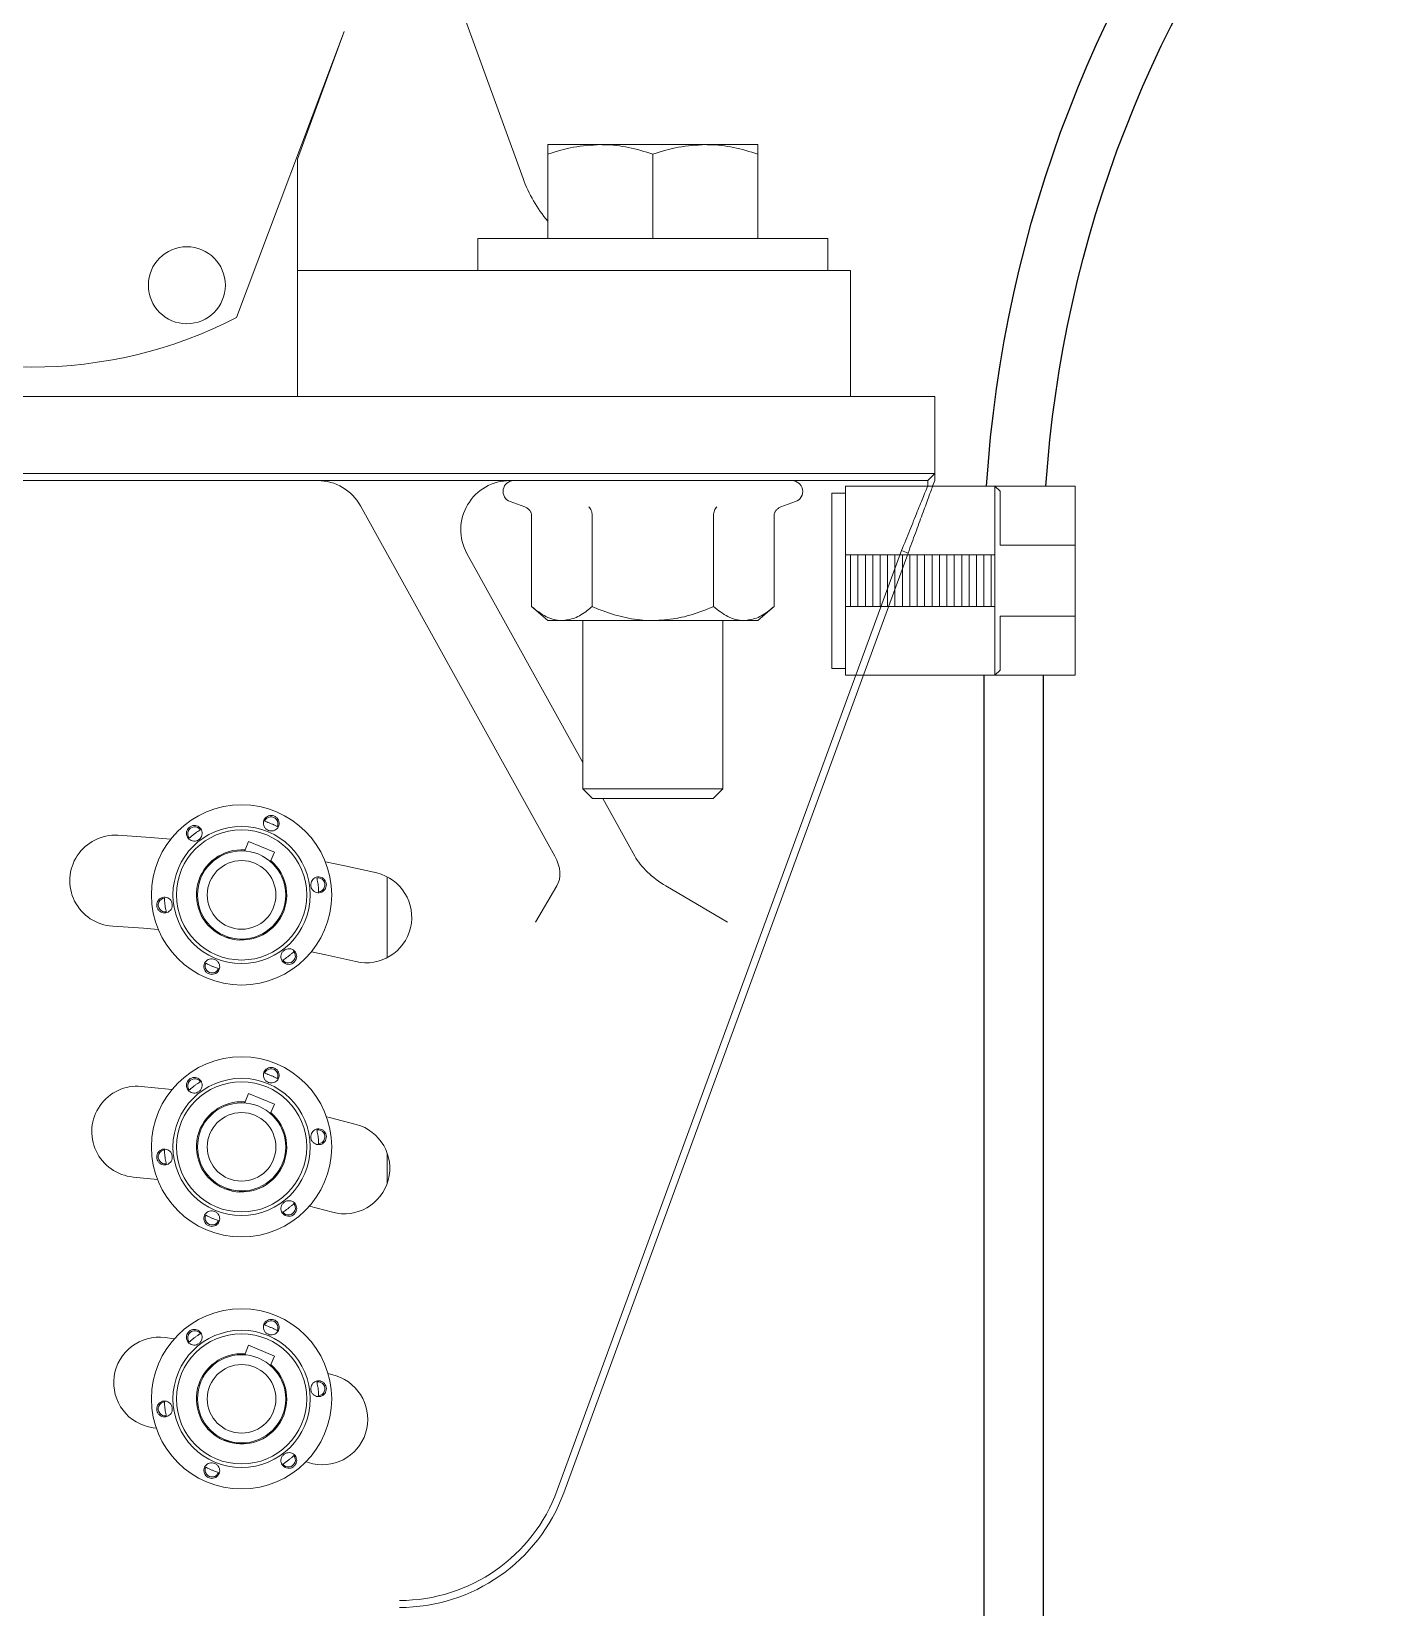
# Model space of a CAD drawing. Header units: feet. Extents: x 0.3 to 98.5, y -18.6 to 31.5.
# Drawn here: x 60.3412 to 60.6737, y -5.7422 to -5.3535 of the extents above; entities that cross this region are included whole.
import ezdxf

# ---------------------------------------------------------------- set-up
doc = ezdxf.new("R2010")
doc.units = ezdxf.units.FT
doc.header["$MEASUREMENT"] = 0
for name, color, linetype in [('E-DETL', 1, 'Continuous'), ('S-TRACKER TABLE', 252, 'Continuous'), ('STRINGS', 30, 'Continuous')]:
    doc.layers.add(name, color=color, linetype=linetype)

msp = doc.modelspace()

# ---------------------------------------------------------------- hatches: boundary and pattern name
at = {"layer": 'E-DETL', "linetype": 'Continuous', "lineweight": 0}
h = msp.add_hatch(dxfattribs=at)
h.set_pattern_fill('ANSI31', color=10, scale=0.01461418092242915, angle=225)
h.set_pattern_definition([(270, (58.39113512330738, -0.666932791662532), (0.001826772615303644, -7.41197689068211e-19), [])])
h.paths.add_polyline_path([(60.54186481328389, -5.482638057782981), (60.54186481328389, -5.495330305895933), (60.57866702431036, -5.495330305895933), (60.57866702431036, -5.482638057782981)])

# ---------------------------------------------------------------- linework, layer by layer
at = {"layer": 'E-DETL', "color": 10, "linetype": 'Continuous', "lineweight": 0}
for points in [[(60.54186481328389, -5.510593931002545), (60.53843084242519, -5.510593931002545), (60.53843084242519, -5.467374432676368), (60.54186481328389, -5.467374432676368)], [(60.57866702431036, -5.465688841398637), (60.57866702431036, -5.512279522280277)], [(60.5799343482518, -5.480237303159107), (60.5799343482518, -5.466919815251916), (60.57866702431036, -5.465688841398637)], [(60.54186481328389, -5.482638057782981), (60.57866702431036, -5.482638057782981)], [(60.5799343482518, -5.480237303159107), (60.5984680023393, -5.480237303159107)], [(60.54186481328389, -5.495330305895933), (60.57866702431036, -5.495330305895933)], [(60.5799343482518, -5.497731060519807), (60.5799343482518, -5.511048548426998), (60.57866702431036, -5.512279522280277)], [(60.5799343482518, -5.497731060519807), (60.5984680023393, -5.497731060519807)]]:
    msp.add_lwpolyline(points, dxfattribs=at)
msp.add_lwpolyline([(60.54186481328389, -5.465688841398637), (60.54186481328389, -5.512279522280277), (60.5984680023393, -5.512279522280277), (60.5984680023393, -5.465688841398637)], close=True, dxfattribs=at)
at = {"layer": 'S-TRACKER TABLE', "linetype": 'Continuous', "lineweight": 15}
for p, q in [((60.46234234691562, -5.389801845457218), (60.44680059497631, -5.347101232944532)), ((60.39172850165968, -5.424105112910802), (60.41819840215058, -5.353546800555372)), ((60.40674526952782, -5.385014023816887), (60.41819840215058, -5.353546800555372)), ((60.46845210300972, -5.381446994166661), (60.52023406117586, -5.381446994166661)), ((60.40674526952782, -5.385014023816887), (60.40674526952782, -5.443585343965746)), ((60.46845210300972, -5.404576268814944), (60.46845210300972, -5.383759483146484)), ((60.49434308209278, -5.404576268814944), (60.49434308209278, -5.383759483146484)), ((60.52023406117586, -5.404576268814944), (60.52023406117586, -5.383759483146484)), ((60.45119145028843, -5.404576268814944), (60.45119145028843, -5.412516169066204)), ((60.53749471389715, -5.404576268814944), (60.45119145028843, -5.404576268814944)), ((60.53749471389715, -5.412516169066204), (60.53749471389715, -5.404576268814944)), ((60.40674526952782, -5.412516169066204), (60.54310442603321, -5.412516169066204)), ((60.54310442603321, -5.412516169066204), (60.54310442603321, -5.443585343965746)), ((60.11849236907148, -5.443585343965746), (60.56381720929957, -5.443585343965746)), ((60.56381720929957, -5.443585343965746), (60.56381720929957, -5.464298127232108)), ((60.11849236907148, -5.462572061960948), (60.56381720929957, -5.462572061960948)), ((60.56209114402601, -5.464298127232108), (60.12021843434299, -5.464298127232108)), ((60.56209114402601, -5.464298127232108), (60.56381720929957, -5.462572061960948)), ((60.56209114402601, -5.465588908763247), (60.56209114402601, -5.464298127232108)), ((60.56381720929957, -5.464298127232108), (60.56330498972962, -5.46569637117553)), ((60.56209113874846, -5.465588914674571), (60.56330498972962, -5.46569637117553)), ((60.42227817032747, -5.47052289279305), (60.4701455833635, -5.556877991832393)), ((60.45916182571352, -5.469476323048937), (60.46276346731732, -5.47078721338642)), ((60.52592269686838, -5.47078721338642), (60.52952433847204, -5.469476323048937)), ((60.4644467546059, -5.472945048189275), (60.4644467546059, -5.49536730213165)), ((60.47939491834941, -5.472945048189275), (60.47939491834941, -5.49536730213165)), ((60.50929124583629, -5.472945048189275), (60.50929124583629, -5.49536730213165)), ((60.52423940957966, -5.472945048189275), (60.52423940957966, -5.49536730213165)), ((60.47708242937149, -5.533789443190742), (60.44850715049606, -5.482238275480804)), ((60.47076473612793, -5.713292425154768), (60.55565586595856, -5.481558779953757)), ((60.55727660372582, -5.482152505825423), (60.47238547389725, -5.713886151024521)), ((60.55727660372582, -5.482152505825423), (60.55565586595856, -5.481558779953757)), ((60.4644467546059, -5.49536730213165), (60.46845210300972, -5.498819432676841)), ((60.52023406117586, -5.498819432676841), (60.52423940957966, -5.49536730213165)), ((60.52023406117586, -5.498819432676841), (60.46845210300972, -5.498819432676841)), ((60.47708242937149, -5.498819432676841), (60.47708242937149, -5.540289876905338)), ((60.51160373481407, -5.540289876905338), (60.51160373481407, -5.498819432676841)), ((60.47708242937149, -5.540289876905338), (60.47945404305548, -5.542661490589571)), ((60.47708242937149, -5.540289876905338), (60.51160373481407, -5.540289876905338)), ((60.50923212113008, -5.542661490589571), (60.51160373481407, -5.540289876905338)), ((60.47945404305548, -5.542661490589571), (60.50923212113008, -5.542661490589571)), ((60.48988062086819, -5.556877991832393), (60.48200028555036, -5.542661490589571)), ((60.39380225530689, -5.555368162549864), (60.39467361618298, -5.553266863653804)), ((60.40105127561645, -5.555911534013428), (60.39467361618298, -5.553266863653804)), ((60.39380225530689, -5.555368162549864), (60.39369780608476, -5.555620043302467)), ((60.40017991474024, -5.558012832911402), (60.40105127561645, -5.555911534013428)), ((60.40017991474024, -5.558012832911402), (60.40007546551809, -5.558264713664004)), ((60.42883890501271, -5.562024000853699), (60.42883890501271, -5.581940599462182)), ((60.47064858687385, -5.564266664601356), (60.46538235121872, -5.573206958649068)), ((60.49756883374582, -5.564266664601356), (60.51274644122907, -5.573206958649068)), ((60.39380225530689, -5.61750651234895), (60.39467361618298, -5.615405213452889)), ((60.40105127561645, -5.618049883812513), (60.39467361618298, -5.615405213452889)), ((60.39380225530689, -5.61750651234895), (60.39369780608476, -5.617758393101552)), ((60.40017991474024, -5.620151182710965), (60.40105127561645, -5.618049883812513)), ((60.40017991474024, -5.620151182710965), (60.40007546551809, -5.620403063463567)), ((60.42883890501271, -5.630161099704408), (60.42883890501271, -5.637607289848928)), ((60.36624037475491, -5.636034213154794), (60.37221006955042, -5.636622832326924)), ((60.4096499317576, -5.643252959948394), (60.41534566234679, -5.644719777847837)), ((60.37635458097884, -5.675949103950213), (60.37413439032352, -5.6756404604513)), ((60.39380225530689, -5.679644862148512), (60.39467361618298, -5.677543563252453)), ((60.40105127561645, -5.680188233612077), (60.39467361618298, -5.677543563252453)), ((60.39380225530689, -5.679644862148512), (60.39369780608476, -5.679896742901115)), ((60.40017991474024, -5.68228953251005), (60.40105127561645, -5.680188233612077)), ((60.40017991474024, -5.68228953251005), (60.40007546551809, -5.682541413262653)), ((60.4162421974135, -5.685095098672503), (60.41425639136253, -5.684472245983381)), ((60.37192657618795, -5.697985729160722), (60.37114537065872, -5.69787933823737)), ((60.40943684707146, -5.706477080116375), (60.40882423444086, -5.706283063212095))]:
    msp.add_line(p, q, dxfattribs=at)
at = {"layer": 'S-TRACKER TABLE', "linetype": 'Continuous', "lineweight": 15, "flags": 128}
for points in [[(60.36245454076786, -5.551755304298955), (60.37050482977487, -5.552307829737428), (60.37546353149398, -5.552736148469005)], [(60.41360730177041, -5.5583070793754), (60.41837967885972, -5.559293119716322), (60.42625222262294, -5.561063851819244)], [(60.36116236409433, -5.574156915919112), (60.36872427202275, -5.57467592169491), (60.37241246036753, -5.574989290643597)], [(60.38903824172664, -5.576895822230283), (60.39131690302608, -5.577220590693256), (60.39368992365695, -5.577575204431597)], [(60.41016650445663, -5.58050330169903), (60.41369473215597, -5.581237440124964), (60.42108967798193, -5.582900748498552)], [(60.36820795816723, -5.613681796298335), (60.37490595871455, -5.614345095050271), (60.37580907366282, -5.614445835514118)], [(60.41388549821758, -5.621188690303784), (60.4146456675148, -5.621374110226374), (60.42116481019812, -5.623048611705499)], [(60.38873902057202, -5.638917363732298), (60.39098262852231, -5.639305003922484), (60.39333819764312, -5.639731820014111)], [(60.39280081012345, -5.701876580196013), (60.3904788016229, -5.701342288193767), (60.38829386219008, -5.700863083557459)]]:
    msp.add_lwpolyline(points, dxfattribs=at)
at = {"layer": 'S-TRACKER TABLE', "linetype": 'Continuous', "lineweight": 15}
for centre, radius in [((60.37944754724931, -5.416123645485981), 0.009493358997112348), ((60.3929367473516, -5.566467589530302), 0.02222309037960354), ((60.3929367473516, -5.566467589530302), 0.01691543966758089), ((60.3929367473516, -5.566467589530302), 0.0160524070314799), ((60.3929367473516, -5.566467589530302), 0.01087421121487404), ((60.3929367473516, -5.566467589530302), 0.008457719833790787), ((60.3929367473516, -5.628605939329866), 0.02222309037960354), ((60.3929367473516, -5.628605939329866), 0.01691543966758089), ((60.3929367473516, -5.628605939329866), 0.0160524070314799), ((60.3929367473516, -5.628605939329866), 0.01087421121487404), ((60.3929367473516, -5.628605939329866), 0.008457719833790787), ((60.3929367473516, -5.690744289128951), 0.02222309037960375), ((60.3929367473516, -5.690744289128951), 0.01691543966758112), ((60.3929367473516, -5.690744289128951), 0.01605240703148012), ((60.3929367473516, -5.690744289128951), 0.01087421121487404), ((60.3929367473516, -5.690744289128951), 0.008457719833790787)]:
    msp.add_circle(centre, radius, dxfattribs=at)
for centre, radius, start, end in [((60.49478176290179, -5.37799486362147), 0.03452130544404383, 200.0000000000445, 220.2965265954453), ((60.34115478918558, -5.325505381091854), 0.1108133904753824, 242.8458337214527, 297.1541662785277), ((60.41171061540862, -5.476380584136927), 0.01208245690541721, 29.00000000003535, 89.99998127603165), ((60.45907470541695, -5.476380584136927), 0.01208245690541523, 90, 208.9999921694919), ((60.46007488134794, -5.466967723311636), 0.002669596079872753, 90, 249.9999999998999), ((60.52861128283763, -5.466967723311636), 0.002669596079872753, 290.0000000001001, 90), ((60.38138432760874, -5.551399840584596), 0.001716616637108614, 36.2727152139374, 218.6819376133624), ((60.40020959084583, -5.548929026086597), 0.001716616637121746, 336.2727152139946, 158.6819376150223), ((60.36180845243103, -5.562956110108794), 0.01121942426931486, 86.69870533714243, 266.6987053371424), ((60.3929367473516, -5.566467589530302), 0.01113312100569097, 85.54122864316373, 49.4134241850363), ((60.42367095030244, -5.57198230015794), 0.01121942426931414, 256.6987053368528, 76.69870533685277), ((60.41176201058666, -5.563996775032304), 0.001716616637103264, 276.2727152141172, 98.68193761388804), ((60.37411148411451, -5.568938404028301), 0.001716616637094285, 96.2727152141172, 278.6819376132163), ((60.40448916709244, -5.581535338476488), 0.001716616637094639, 216.2727152147733, 38.68193761335935), ((60.38566390385738, -5.584006152974486), 0.001716616637078465, 156.2727152139367, 338.6819376125671), ((60.38138432760874, -5.613538190383681), 0.001716616637108614, 36.2727152139374, 218.6819376133624), ((60.40020959084583, -5.611067375885682), 0.001716616637121746, 336.2727152139946, 158.6819376150223), ((60.36722416646215, -5.624858004727521), 0.01121942426931485, 84.96947471693431, 264.9694747169344), ((60.3929367473516, -5.628605939329866), 0.01113312100569097, 85.54122864316373, 49.4134241850363), ((60.41825523627347, -5.633884194776669), 0.01121942426931431, 254.9694747169493, 74.96947471694934), ((60.41176201058666, -5.626135124831389), 0.001716616637103264, 276.2727152141172, 98.68193761388804), ((60.37411148411451, -5.631076753827864), 0.001716616637094285, 96.2727152141172, 278.6819376132163), ((60.40448916709244, -5.643673688275573), 0.001716616637095006, 216.2727152147733, 38.68193761335935), ((60.38566390385738, -5.646144502773572), 0.001716616637078465, 156.2727152139367, 338.6819376125671), ((60.38138432760874, -5.675676540183244), 0.001716616637108614, 36.2727152139374, 218.6819376133624), ((60.40020959084583, -5.673205725684767), 0.001716616637121746, 336.2727152139946, 158.6819376150223), ((60.37263988049111, -5.686759899344334), 0.01121942426931475, 82.34502732363981, 262.3450273236398), ((60.3929367473516, -5.690744289128951), 0.01113312100569232, 85.54122864316373, 49.4134241850363), ((60.41283952224248, -5.695786089395396), 0.01121942426931491, 252.3450273236045, 72.34502732360447), ((60.41176201058666, -5.688273474630953), 0.001716616637103846, 276.2727152141172, 98.68193761388804), ((60.37411148411451, -5.693215103626949), 0.001716616637095449, 96.2727152141172, 278.6819376132163), ((60.40448916709244, -5.705812038074658), 0.001716616637094639, 216.2727152147733, 38.68193761335935), ((60.38566390385738, -5.708282852573135), 0.001716616637078465, 156.2727152139367, 338.6819376125671), ((60.43186702968529, -5.699043004251033), 0.04142556653285304, 270, 339.8806706680657), ((60.43186702968529, -5.699043004251033), 0.04315163180505543, 270, 339.8806706680657)]:
    msp.add_arc(centre, radius, start, end, dxfattribs=at)
for centre, start_param, end_param in [((60.45633105711073, -5.556877991832393), 6.233566336539814, 6.971381396660267), ((60.50369514712108, -5.556877991832393), 3.829788743070478, 4.567603803190918)]:
    msp.add_ellipse(centre, major_axis=(0.01453736090766605, -0.00697646431274291), ratio=0.5836000698999999, start_param=start_param, end_param=end_param, dxfattribs=at)
for points, knots in [([(60.46845210300995, -5.383759483145528), (60.47055450742309, -5.38311314706602), (60.47479786320301, -5.381808624528673), (60.47918440022775, -5.381568265433789), (60.48139759255156, -5.381446994166661)], [0, 0, 0, 0, 0.4954579634770058, 1, 1, 1, 1]), ([(60.46845210300995, -5.381446994166661), (60.46845210300995, -5.381477142798116), (60.46845210300995, -5.381554930991151), (60.46845210300995, -5.382280541988432), (60.46845210300995, -5.383264691487113), (60.46845210300995, -5.383759483145528)], [0, 0, 0, 0, 0.2393570254827091, 0.6175786306515236, 1, 1, 1, 1]), ([(60.48139759255156, -5.381446994166661), (60.48170450213368, -5.381449756371242), (60.48402827456232, -5.38147067046076), (60.48840957008873, -5.381975746277569), (60.49235319947923, -5.383161283128559), (60.49434308209302, -5.383759483145528)], [0, 0, 0, 0, 0.0701036762345476, 0.5307914755617215, 1, 1, 1, 1]), ([(60.49434308209302, -5.383759483145528), (60.49644548650605, -5.38311314706602), (60.50068884228607, -5.381808624528673), (60.50507537931082, -5.381568265433789), (60.5072885716345, -5.381446994166661)], [0, 0, 0, 0, 0.4954579634770071, 1, 1, 1, 1]), ([(60.5072885716345, -5.381446994166661), (60.50759548121675, -5.381449756371242), (60.50991925364538, -5.38147067046076), (60.51430054917181, -5.381975746277569), (60.5182441785623, -5.383161283128559), (60.5202340611761, -5.383759483145528)], [0, 0, 0, 0, 0.0701036762345447, 0.5307914755617192, 1, 1, 1, 1]), ([(60.5202340611761, -5.383759483145528), (60.5202340611761, -5.383269344300908), (60.5202340611761, -5.382284495299403), (60.5202340611761, -5.381555459020127), (60.5202340611761, -5.381477154279119), (60.5202340611761, -5.381446994166661)], [0, 0, 0, 0, 0.3785559676729287, 0.7606425633437229, 1, 1, 1, 1]), ([(60.55565586595759, -5.481558779955671), (60.55633999041808, -5.479861047258143), (60.5577004217773, -5.47648498203214), (60.55956235245014, -5.47186438842204), (60.56113420975777, -5.467963645878735), (60.56177448460895, -5.466374732277715), (60.56209114313194, -5.465588908762291)], [0, 0, 0, 0, 0.2559951031753194, 0.5090649235493406, 0.7571999337690541, 1, 1, 1, 1]), ([(60.56330498972915, -5.46569637117553), (60.56296002548504, -5.466638045787545), (60.56226442838071, -5.468536869055814), (60.56078231982839, -5.472582691253122), (60.55909410148097, -5.477191146721991), (60.55788399936266, -5.480494452679963), (60.55727660372594, -5.48215250582686)], [0, 0, 0, 0, 0.2447755266259488, 0.493573320762103, 0.7458054567236364, 1, 1, 1, 1]), ([(60.46276346731791, -5.470787213387377), (60.46276739931601, -5.470788650990325), (60.46301041979376, -5.470877503263273), (60.46346967459667, -5.471119542568935), (60.4640034353213, -5.471633340820137), (60.46437166384146, -5.47225864647849), (60.46442169007193, -5.472715934268768), (60.46444675460674, -5.472945048188318)], [0, 0, 0, 0, 0.0043322389972894, 0.2677577054065824, 0.5287361130136675, 0.7638836665629358, 1, 1, 1, 1]), ([(60.47939491834988, -5.472945048188318), (60.47938238608248, -5.472715934268768), (60.47935737296731, -5.47225864647849), (60.47917325870716, -5.471633340820137), (60.47890637834479, -5.471119542568935), (60.47867675094334, -5.470877503263273), (60.47855524070458, -5.470788650990325), (60.47855327470552, -5.470787213387377)], [0, 0, 0, 0, 0.2361163334370651, 0.4712638869863364, 0.7322422945934273, 0.9956677610027216, 1, 1, 1, 1]), ([(60.50929124583617, -5.472945048188318), (60.50930377810357, -5.472715934268768), (60.50932879121886, -5.47225864647849), (60.50951290547889, -5.471633340820137), (60.50977978584126, -5.471119542568935), (60.51000941324271, -5.470877503263273), (60.5101309234816, -5.470788650990325), (60.51013288948064, -5.470787213387377)], [0, 0, 0, 0, 0.2361163334370752, 0.4712638869863505, 0.7322422945934376, 0.9956677610026992, 1, 1, 1, 1]), ([(60.52423940957942, -5.472945048188318), (60.52426447411423, -5.472715934268768), (60.52431450034459, -5.47225864647849), (60.52468272886475, -5.471633340820137), (60.5252164895895, -5.471119542568935), (60.52567574439229, -5.470877503263273), (60.52591876487004, -5.470788650990325), (60.52592269686814, -5.470787213387377)], [0, 0, 0, 0, 0.2361163334370608, 0.4712638869863134, 0.732242294593417, 0.995667761002726, 1, 1, 1, 1]), ([(60.46444675460674, -5.495367302132129), (60.46560889651219, -5.496274051412781), (60.46797551799996, -5.49812058351196), (60.4705601656878, -5.498813063859426), (60.47188569171951, -5.498819268176097), (60.47192083647826, -5.498819432676363)], [0, 0, 0, 0, 0.4843415046605006, 0.9863279233884044, 1, 1, 1, 1]), ([(60.47192083647826, -5.498819432676363), (60.47296699898376, -5.498688078761238), (60.47509713727925, -5.49842062317666), (60.47757391986897, -5.496872285952666), (60.47898451866986, -5.495706481370472), (60.47939491834988, -5.495367302132129)], [0, 0, 0, 0, 0.4062904205538232, 0.8272661076719278, 1, 1, 1, 1]), ([(60.49434308209302, -5.498819432676363), (60.49400070887644, -5.498815755207073), (60.4917607575875, -5.4987916956387), (60.48758052899596, -5.498224810711836), (60.48296226313207, -5.496844045108386), (60.48027680392138, -5.495732368702083), (60.47939491834988, -5.495367302132129)], [0, 0, 0, 0, 0.0665322929150232, 0.4352825748861583, 0.8145508420879625, 1, 1, 1, 1]), ([(60.50929124583617, -5.495367302132129), (60.50802565614133, -5.49588018302186), (60.50503127886907, -5.497093655986807), (60.5000414358239, -5.49849265130236), (60.49625851043164, -5.498709589319311), (60.49434308209302, -5.498819432676363)], [0, 0, 0, 0, 0.2654599131461192, 0.6280764878250853, 1, 1, 1, 1]), ([(60.50929124583617, -5.495367302132129), (60.51045338774173, -5.496274051412781), (60.5128200092295, -5.49812058351196), (60.51540465691735, -5.498813063859426), (60.51673018294892, -5.498819268176097), (60.51676532770779, -5.498819432676363)], [0, 0, 0, 0, 0.4843415046605025, 0.9863279233884074, 1, 1, 1, 1]), ([(60.51676532770779, -5.498819432676363), (60.5178114902133, -5.498688078761238), (60.5199416285088, -5.49842062317666), (60.52241841109851, -5.496872285952666), (60.5238290098994, -5.495706481370472), (60.52423940957942, -5.495367302132129)], [0, 0, 0, 0, 0.406290420553818, 0.8272661076719217, 1, 1, 1, 1]), ([(60.382452678362, -5.552793283800975), (60.38261437676857, -5.552642546808627), (60.38293778735084, -5.552341059987832), (60.38320069034711, -5.551721682114479), (60.38325560245168, -5.551064159087661), (60.38308500730409, -5.550428310582311), (60.38271317511456, -5.549889770851291), (60.38218193176547, -5.549506389344537), (60.38155050739425, -5.54932043919333), (60.38088861059859, -5.549353165325617), (60.3802703052049, -5.549602436352681), (60.37976599947487, -5.550041564827957), (60.3794338873744, -5.550621286031818), (60.37931226643289, -5.551275167838671), (60.3794144263212, -5.551927893482168), (60.37972740820331, -5.552505068068203), (60.38021428691623, -5.552942000963259), (60.38082082720211, -5.553191839011834), (60.38147754335463, -5.553224613597933), (60.38204235561486, -5.553069438663194), (60.38233818566479, -5.552870339521943), (60.382452678362, -5.552793283800975)], [0, 0, 0, 0, 0.0539771574999943, 0.1079589113222427, 0.1618275883103501, 0.215441433050547, 0.2688543248475331, 0.322206917457818, 0.3756451070096404, 0.4292594345403518, 0.4830634949162091, 0.5370028190472276, 0.5909798466105596, 0.6448851972362932, 0.6986307815521383, 0.7521813678095743, 0.8055769428553334, 0.8589321040257002, 0.9123990719245691, 0.9660965255964364, 1, 1, 1, 1]), ([(60.39953700899694, -5.550550966585897), (60.39974840026514, -5.550615633017629), (60.40017120080188, -5.550744971387132), (60.4008390492728, -5.55066296312423), (60.40143593697002, -5.550381756888426), (60.40190130035464, -5.549916092903972), (60.40218177334825, -5.549324806916141), (60.40224816979799, -5.548673045927099), (60.40209349516681, -5.548033241305363), (60.40173420510706, -5.547476384932189), (60.40120917736833, -5.547065552267317), (60.40057672808842, -5.54684837493123), (60.39990861874838, -5.546850618017363), (60.3992815300218, -5.547072232095776), (60.39876733297694, -5.547487067976227), (60.39842397606432, -5.548046705529647), (60.39828902043375, -5.548686821311239), (60.39837592447978, -5.549337019631732), (60.39867589893163, -5.549922139795878), (60.39909269049754, -5.550333694094435), (60.39941303043682, -5.550490340862198), (60.39953700899694, -5.550550966585897)], [0, 0, 0, 0, 0.0539771574984374, 0.1079589113225989, 0.161827588310189, 0.2154414330514569, 0.268854324847958, 0.3222069174571724, 0.3756451070096939, 0.4292594345437629, 0.4830634949160176, 0.5370028190478968, 0.5909798466113908, 0.6448851972390439, 0.6986307815499812, 0.7521813678116317, 0.8055769428550512, 0.8589321040269767, 0.9123990719237964, 0.9660965255981449, 1, 1, 1, 1]), ([(60.39861043083988, -5.548304958816612), (60.39877355512724, -5.548357031617937), (60.39909990945988, -5.548461210980782), (60.39975836117462, -5.548699178876753), (60.40044636948014, -5.548978713753931), (60.4010991188627, -5.549274583353856), (60.40153621714934, -5.549492010412512), (60.40172895661937, -5.549592560258416), (60.40178110372889, -5.549619764773558)], [0, 0, 0, 0, 0.1864188956319331, 0.3729586518144541, 0.5591712489445643, 0.7450009257568373, 0.9310080873921074, 1, 1, 1, 1]), ([(60.38004428949802, -5.552472720139103), (60.38017094801056, -5.552357486762917), (60.38042434715169, -5.552126945301728), (60.38095965925228, -5.551675693337686), (60.38154574770948, -5.551219628105257), (60.38212835299066, -5.550802265357807), (60.38253519949026, -5.550532440666898), (60.38271864794629, -5.550415798312754), (60.38276828130232, -5.55038423984875)], [0, 0, 0, 0, 0.1864188956321753, 0.3729586518100937, 0.5591712489354058, 0.7450009257566337, 0.9310080873867366, 1, 1, 1, 1]), ([(60.41002107798606, -5.564225272315224), (60.41007077084768, -5.564440675739304), (60.41017016080229, -5.564871500929602), (60.41057510627681, -5.565408870539575), (60.41111708186946, -5.56578518733059), (60.41175304040169, -5.565955371851964), (60.41240534558482, -5.565902625595632), (60.41300298538351, -5.565634246112865), (60.41347973512381, -5.565180391642336), (60.4137823418597, -5.564590809136396), (60.41387561951456, -5.563930705444459), (60.41374747596481, -5.563274399633575), (60.41341147872512, -5.562696921515847), (60.41290601094002, -5.562264653787407), (60.41228965400686, -5.562026764023883), (60.41163331521227, -5.562009226992226), (60.41101148086865, -5.562212409878283), (60.41049184462892, -5.5626127701502), (60.41013510292825, -5.563165115728248), (60.40998708223381, -5.563731844961064), (60.41001159212314, -5.564087590870558), (60.41002107798606, -5.564225272315224)], [0, 0, 0, 0, 0.0539771575006387, 0.1079589113257098, 0.1618275883102339, 0.2154414330542059, 0.2688543248484503, 0.3222069174617402, 0.3756451070116558, 0.4292594345470265, 0.4830634949184764, 0.5370028190494304, 0.590979846614462, 0.6448851972400148, 0.6986307815555869, 0.7521813678136318, 0.8055769428558357, 0.8589321040294678, 0.9123990719242502, 0.9660965255994642, 1, 1, 1, 1]), ([(60.41150288869301, -5.562299828207812), (60.41153935446792, -5.562467134385323), (60.41161230965943, -5.562801855209356), (60.41173544927358, -5.563491075069368), (60.41183736912177, -5.564226675178498), (60.41190751322318, -5.564939907525873), (60.41193776501019, -5.565427159275439), (60.4119470560242, -5.565644351475965), (60.41194956977782, -5.56570311445511)], [0, 0, 0, 0, 0.1864188956328933, 0.3729586518158136, 0.5591712489419761, 0.7450009257532092, 0.9310080873899792, 1, 1, 1, 1]), ([(60.37585241671619, -5.568709906745381), (60.37580272385455, -5.5684945033213), (60.37570333390008, -5.568063678131003), (60.37529838842543, -5.567526308520551), (60.37475641283278, -5.567149991729536), (60.37412045430057, -5.566979807208641), (60.37346814911756, -5.567032553464973), (60.37287050931874, -5.567300932947261), (60.37239375957856, -5.56775478741779), (60.37209115284266, -5.56834436992373), (60.37199787518769, -5.569004473615666), (60.37212601873756, -5.569660779426552), (60.37246201597713, -5.570238257544757), (60.37296748376222, -5.570670525273197), (60.37358384069537, -5.570908415036244), (60.3742401794901, -5.570925952068379), (60.37486201383359, -5.570722769182321), (60.37538165007334, -5.570322408910405), (60.37573839177412, -5.569770063332356), (60.37588641246843, -5.569203334099062), (60.37586190257923, -5.568847588190047), (60.37585241671619, -5.568709906745381)], [0, 0, 0, 0, 0.0539771574999821, 0.107958911325705, 0.1618275883120732, 0.2154414330537291, 0.26885432484876, 0.3222069174608733, 0.3756451070085459, 0.4292594345427647, 0.4830634949167765, 0.5370028190478939, 0.5909798466120335, 0.6448851972360731, 0.6986307815525047, 0.7521813678092616, 0.8055769428531355, 0.8589321040302443, 0.9123990719231312, 0.9660965255967736, 1, 1, 1, 1]), ([(60.37437060600936, -5.570635350852792), (60.37433414023445, -5.570468044675282), (60.37426118504294, -5.57013332385077), (60.37413804542879, -5.569444103990757), (60.3740361255806, -5.568708503882107), (60.37396598147919, -5.567995271534254), (60.37393572969205, -5.567508019784688), (60.37392643867804, -5.567290827584641), (60.37392392492455, -5.567232064605016)], [0, 0, 0, 0, 0.1864188956290444, 0.3729586518118317, 0.5591712489408989, 0.7450009257611311, 0.9310080873887012, 1, 1, 1, 1]), ([(60.40342081634036, -5.580141895259151), (60.4032591179338, -5.580292632251499), (60.40293570735153, -5.580594119072295), (60.40267280435512, -5.581213496945647), (60.40261789225056, -5.581871019972465), (60.40278848739828, -5.582506868477815), (60.4031603195877, -5.583045408209315), (60.40369156293676, -5.583428789716068), (60.40432298730801, -5.583614739866796), (60.40498488410365, -5.583582013734508), (60.40560318949747, -5.583332742707444), (60.40610749522739, -5.582893614232647), (60.40643960732785, -5.582313893028787), (60.40656122826948, -5.581660011221455), (60.40645906838117, -5.581007285577958), (60.40614608649906, -5.580430110992402), (60.40565920778614, -5.579993178096868), (60.40505266750026, -5.57974334004877), (60.40439595134774, -5.579710565462193), (60.40383113908752, -5.579865740396932), (60.40353530903745, -5.580064839538663), (60.40342081634036, -5.580141895259151)], [0, 0, 0, 0, 0.0539771574957133, 0.1079589113237499, 0.1618275883091378, 0.2154414330522195, 0.2688543248469803, 0.3222069174594446, 0.3756451070057217, 0.429259434540994, 0.4830634949175728, 0.53700281904668, 0.5909798466119307, 0.6448851972343929, 0.6986307815529826, 0.7521813678104768, 0.805576942858254, 0.8589321040273017, 0.9123990719232296, 0.9660965255978272, 1, 1, 1, 1]), ([(60.40582920520424, -5.580462458921024), (60.4057025466918, -5.58057769229721), (60.40544914755068, -5.580808233758877), (60.40491383545007, -5.581259485722918), (60.40432774699276, -5.581715550954869), (60.4037451417116, -5.58213291370232), (60.40333829521197, -5.582402738393228), (60.40315484675608, -5.582519380747851), (60.40310521340004, -5.582550939211854)], [0, 0, 0, 0, 0.1864188956259212, 0.3729586518134761, 0.5591712489399537, 0.7450009257623309, 0.9310080873903116, 1, 1, 1, 1]), ([(60.3863364857053, -5.58238421247423), (60.38612509443723, -5.582319546042976), (60.38570229390038, -5.582190207672995), (60.38503444542957, -5.582272215935896), (60.38443755773234, -5.582553422172178), (60.38397219434772, -5.583019086156154), (60.38369172135413, -5.583610372143985), (60.38362532490439, -5.584262133133505), (60.38377999953545, -5.584901937754762), (60.3841392895952, -5.585458794128416), (60.38466431733391, -5.585869626793287), (60.38529676661382, -5.586086804128897), (60.38596487595386, -5.586084561043242), (60.38659196468058, -5.58586294696435), (60.38710616172543, -5.585448111084378), (60.38744951863794, -5.584888473530478), (60.38758447426861, -5.584248357748887), (60.38749757022246, -5.583598159428873), (60.38719759577062, -5.583013039264247), (60.38678080420482, -5.58260148496617), (60.38646046426555, -5.582444838198407), (60.3863364857053, -5.58238421247423)], [0, 0, 0, 0, 0.0539771574977708, 0.1079589113213644, 0.1618275883095292, 0.2154414330499008, 0.2688543248462108, 0.3222069174598887, 0.3756451070092306, 0.4292594345412266, 0.483063494916709, 0.5370028190475402, 0.5909798466124847, 0.6448851972361712, 0.6986307815513202, 0.7521813678096221, 0.8055769428575802, 0.8589321040263926, 0.9123990719219036, 0.9660965255963514, 1, 1, 1, 1]), ([(60.38726306386235, -5.584630220243514), (60.38709993957502, -5.58457814744219), (60.38677358524237, -5.584473968079345), (60.38611513352774, -5.584236000183373), (60.38542712522224, -5.583956465306674), (60.38477437583967, -5.583660595706749), (60.3843372775529, -5.583443168648093), (60.38414453808301, -5.58334261880171), (60.38409239097348, -5.583315414286568)], [0, 0, 0, 0, 0.1864188956221798, 0.3729586518109031, 0.5591712489385298, 0.7450009257557579, 0.9310080873951064, 1, 1, 1, 1]), ([(60.382452678362, -5.614931633600539), (60.38261437676857, -5.614780896608191), (60.38293778735084, -5.614479409787395), (60.38320069034711, -5.613860031914043), (60.38325560245168, -5.613202508887224), (60.38308500730409, -5.612566660381875), (60.38271317511456, -5.612028120650375), (60.38218193176547, -5.611644739143622), (60.38155050739425, -5.611458788992894), (60.38088861059859, -5.611491515125181), (60.3802703052049, -5.611740786152245), (60.37976599947487, -5.612179914627042), (60.3794338873744, -5.612759635830903), (60.37931226643289, -5.613413517638235), (60.3794144263212, -5.614066243281732), (60.37972740820331, -5.614643417867287), (60.38021428691623, -5.615080350762343), (60.38082082720211, -5.615330188810919), (60.38147754335463, -5.615362963397496), (60.38204235561486, -5.615207788462279), (60.38233818566479, -5.615008689321027), (60.382452678362, -5.614931633600539)], [0, 0, 0, 0, 0.0539771574999939, 0.1079589113222427, 0.1618275883103501, 0.2154414330505469, 0.2688543248475331, 0.3222069174578178, 0.3756451070096402, 0.4292594345403514, 0.4830634949162085, 0.5370028190472269, 0.5909798466105588, 0.6448851972362929, 0.6986307815521375, 0.7521813678095739, 0.8055769428553337, 0.8589321040257003, 0.9123990719245694, 0.9660965255964364, 1, 1, 1, 1]), ([(60.39953700899694, -5.612689316385461), (60.39974840026514, -5.612753982816714), (60.40017120080188, -5.612883321186695), (60.4008390492728, -5.612801312923315), (60.40143593697002, -5.612520106687512), (60.40190130035464, -5.612054442703536), (60.40218177334825, -5.611463156715705), (60.40224816979799, -5.610811395726185), (60.40209349516681, -5.610171591104928), (60.40173420510706, -5.609614734731275), (60.40120917736833, -5.609203902066403), (60.40057672808842, -5.608986724730793), (60.39990861874838, -5.608988967816927), (60.3992815300218, -5.609210581894861), (60.39876733297694, -5.609625417775312), (60.39842397606432, -5.610185055329211), (60.39828902043375, -5.610825171110803), (60.39837592447978, -5.611475369430817), (60.39867589893163, -5.612060489595442), (60.39909269049754, -5.612472043893519), (60.39941303043682, -5.612628690661283), (60.39953700899694, -5.612689316385461)], [0, 0, 0, 0, 0.0539771574984375, 0.107958911322599, 0.1618275883101891, 0.2154414330514567, 0.2688543248479582, 0.3222069174571727, 0.3756451070096938, 0.4292594345437631, 0.4830634949160178, 0.537002819047897, 0.590979846611391, 0.6448851972390439, 0.6986307815499819, 0.7521813678116319, 0.8055769428550515, 0.8589321040269772, 0.9123990719237964, 0.9660965255981452, 1, 1, 1, 1]), ([(60.39861043083988, -5.610443308615698), (60.39877355512724, -5.6104953814175), (60.39909990945988, -5.610599560780345), (60.39975836117462, -5.610837528676317), (60.40044636948014, -5.611117063553015), (60.4010991188627, -5.611412933152941), (60.40153621714934, -5.611630360211597), (60.40172895661937, -5.611730910057501), (60.40178110372889, -5.611758114572643)], [0, 0, 0, 0, 0.1864188956319335, 0.3729586518144535, 0.5591712489445643, 0.7450009257568373, 0.9310080873921074, 1, 1, 1, 1]), ([(60.38004428949802, -5.614611069938188), (60.38017094801056, -5.614495836562002), (60.38042434715169, -5.614265295100813), (60.38095965925228, -5.613814043136772), (60.38154574770948, -5.613357977904821), (60.38212835299066, -5.61294061515737), (60.38253519949026, -5.612670790466462), (60.38271864794629, -5.61255414811184), (60.38276828130232, -5.612522589647835)], [0, 0, 0, 0, 0.1864188956321737, 0.3729586518100939, 0.559171248935406, 0.7450009257566338, 0.9310080873867366, 1, 1, 1, 1]), ([(60.41002107798606, -5.626363622114309), (60.41007077084768, -5.626579025538389), (60.41017016080229, -5.627009850728687), (60.41057510627681, -5.627547220339139), (60.41111708186946, -5.627923537130153), (60.41175304040169, -5.628093721651049), (60.41240534558482, -5.628040975394717), (60.41300298538351, -5.62777259591195), (60.41347973512381, -5.627318741441421), (60.4137823418597, -5.62672915893596), (60.41387561951456, -5.626069055244023), (60.41374747596481, -5.625412749433139), (60.41341147872512, -5.624835271314932), (60.41290601094002, -5.624403003586493), (60.41228965400686, -5.624165113823446), (60.41163331521227, -5.62414757679131), (60.41101148086865, -5.624350759677369), (60.41049184462892, -5.624751119949285), (60.41013510292825, -5.625303465527333), (60.40998708223381, -5.625870194760628), (60.41001159212314, -5.626225940669643), (60.41002107798606, -5.626363622114309)], [0, 0, 0, 0, 0.0539771575006379, 0.1079589113257082, 0.1618275883102323, 0.2154414330542047, 0.2688543248484491, 0.3222069174617391, 0.3756451070116554, 0.4292594345470254, 0.4830634949184763, 0.5370028190494283, 0.5909798466144609, 0.6448851972400129, 0.6986307815555854, 0.7521813678136305, 0.8055769428558345, 0.8589321040294667, 0.9123990719242482, 0.9660965255994632, 1, 1, 1, 1]), ([(60.41150288869301, -5.624438178006897), (60.41153935446792, -5.624605484184408), (60.41161230965943, -5.62494020500892), (60.41173544927358, -5.625629424868932), (60.41183736912177, -5.626365024977583), (60.41190751322318, -5.627078257325437), (60.41193776501019, -5.627565509075001), (60.4119470560242, -5.627782701275049), (60.41194956977782, -5.627841464254195)], [0, 0, 0, 0, 0.1864188956328957, 0.3729586518158134, 0.5591712489419762, 0.7450009257532065, 0.9310080873899792, 1, 1, 1, 1]), ([(60.37585241671619, -5.630848256544466), (60.37580272385455, -5.630632853120386), (60.37570333390008, -5.630202027930088), (60.37529838842543, -5.629664658320115), (60.37475641283278, -5.6292883415291), (60.37412045430057, -5.629118157007726), (60.37346814911756, -5.629170903264058), (60.37287050931874, -5.629439282746825), (60.37239375957856, -5.629893137217354), (60.37209115284266, -5.630482719723294), (60.37199787518769, -5.631142823414752), (60.37212601873756, -5.631799129226115), (60.37246201597713, -5.632376607343843), (60.37296748376222, -5.632808875072282), (60.37358384069537, -5.633046764835329), (60.3742401794901, -5.633064301867464), (60.37486201383359, -5.632861118981406), (60.37538165007334, -5.63246075870949), (60.37573839177412, -5.631908413131442), (60.37588641246843, -5.631341683898626), (60.37586190257923, -5.630985937989132), (60.37585241671619, -5.630848256544466)], [0, 0, 0, 0, 0.053977157499983, 0.1079589113257051, 0.1618275883120738, 0.2154414330537294, 0.2688543248487603, 0.3222069174608727, 0.3756451070085453, 0.4292594345427649, 0.4830634949167766, 0.5370028190478939, 0.5909798466120344, 0.6448851972360737, 0.6986307815525051, 0.7521813678092621, 0.8055769428531355, 0.8589321040302442, 0.9123990719231304, 0.9660965255967748, 1, 1, 1, 1]), ([(60.37437060600936, -5.632773700651878), (60.37433414023445, -5.632606394474367), (60.37426118504294, -5.632271673650334), (60.37413804542879, -5.631582453790321), (60.3740361255806, -5.630846853681192), (60.37396598147919, -5.630133621333338), (60.37393572969205, -5.629646369584251), (60.37392643867804, -5.629429177383726), (60.37392392492455, -5.62937041440458)], [0, 0, 0, 0, 0.1864188956290443, 0.3729586518118314, 0.5591712489408985, 0.7450009257611304, 0.9310080873887032, 1, 1, 1, 1]), ([(60.40342081634036, -5.642280245058236), (60.4032591179338, -5.642430982051063), (60.40293570735153, -5.642732468871857), (60.40267280435512, -5.643351846744732), (60.40261789225056, -5.644009369772029), (60.40278848739828, -5.6446452182769), (60.4031603195877, -5.645183758008399), (60.40369156293676, -5.645567139515153), (60.40432298730801, -5.64575308966636), (60.40498488410365, -5.645720363534073), (60.40560318949747, -5.645471092507008), (60.40610749522739, -5.645031964031733), (60.40643960732785, -5.644452242827872), (60.40656122826948, -5.643798361021019), (60.40645906838117, -5.643145635377522), (60.40614608649906, -5.642568460791487), (60.40565920778614, -5.642131527896431), (60.40505266750026, -5.641881689847855), (60.40439595134774, -5.641848915261279), (60.40383113908752, -5.642004090196496), (60.40353530903745, -5.642203189337748), (60.40342081634036, -5.642280245058236)], [0, 0, 0, 0, 0.0539771574957126, 0.10795891132375, 0.1618275883091378, 0.2154414330522194, 0.268854324846981, 0.3222069174594452, 0.3756451070057221, 0.4292594345409942, 0.4830634949175729, 0.5370028190466815, 0.5909798466119313, 0.6448851972343934, 0.6986307815529831, 0.7521813678104773, 0.8055769428582542, 0.8589321040273019, 0.9123990719232296, 0.9660965255978275, 1, 1, 1, 1]), ([(60.40582920520424, -5.642600808720587), (60.4057025466918, -5.642716042096773), (60.40544914755068, -5.642946583557962), (60.40491383545007, -5.643397835522003), (60.40432774699276, -5.643853900754433), (60.4037451417116, -5.644271263501883), (60.40333829521197, -5.644541088192792), (60.40315484675608, -5.644657730546935), (60.40310521340004, -5.64468928901094)], [0, 0, 0, 0, 0.1864188956259197, 0.3729586518134763, 0.5591712489399537, 0.7450009257623309, 0.9310080873903116, 1, 1, 1, 1]), ([(60.3863364857053, -5.644522562273793), (60.38612509443723, -5.644457895842061), (60.38570229390038, -5.64432855747208), (60.38503444542957, -5.64441056573546), (60.38443755773234, -5.644691771971264), (60.38397219434772, -5.645157435955718), (60.38369172135413, -5.64574872194307), (60.38362532490439, -5.64640048293259), (60.38377999953545, -5.647040287553848), (60.3841392895952, -5.6475971439275), (60.38466431733391, -5.648007976592373), (60.38529676661382, -5.64822515392846), (60.38596487595386, -5.648222910842327), (60.38659196468058, -5.648001296763914), (60.38710616172543, -5.647586460883463), (60.38744951863794, -5.647026823329564), (60.38758447426861, -5.646386707548451), (60.38749757022246, -5.645736509227958), (60.38719759577062, -5.645151389063811), (60.38678080420482, -5.644739834765256), (60.38646046426555, -5.644583187997492), (60.3863364857053, -5.644522562273793)], [0, 0, 0, 0, 0.0539771574977709, 0.1079589113213646, 0.1618275883095291, 0.2154414330499001, 0.268854324846211, 0.3222069174598889, 0.3756451070092309, 0.4292594345412261, 0.4830634949167086, 0.5370028190475404, 0.5909798466124851, 0.6448851972361712, 0.698630781551321, 0.7521813678096221, 0.8055769428575812, 0.8589321040263928, 0.9123990719219032, 0.9660965255963512, 1, 1, 1, 1]), ([(60.38726306386235, -5.646768570043077), (60.38709993957502, -5.646716497241753), (60.38677358524237, -5.646612317878908), (60.38611513352774, -5.646374349982937), (60.38542712522224, -5.64609481510576), (60.38477437583967, -5.645798945505834), (60.3843372775529, -5.645581518447178), (60.38414453808301, -5.645480968601274), (60.38409239097348, -5.645453764086132)], [0, 0, 0, 0, 0.1864188956221792, 0.3729586518109015, 0.5591712489385294, 0.7450009257557577, 0.9310080873951072, 1, 1, 1, 1]), ([(60.382452678362, -5.677069983399624), (60.38261437676857, -5.676919246407276), (60.38293778735084, -5.676617759586481), (60.38320069034711, -5.675998381713128), (60.38325560245168, -5.67534085868631), (60.38308500730409, -5.67470501018096), (60.38271317511456, -5.674166470449939), (60.38218193176547, -5.673783088942707), (60.38155050739425, -5.673597138791979), (60.38088861059859, -5.673629864924266), (60.3802703052049, -5.673879135951331), (60.37976599947487, -5.674318264426128), (60.3794338873744, -5.674897985630467), (60.37931226643289, -5.67555186743732), (60.3794144263212, -5.676204593080817), (60.37972740820331, -5.676781767666373), (60.38021428691623, -5.677218700561907), (60.38082082720211, -5.677468538610484), (60.38147754335463, -5.677501313196582), (60.38204235561486, -5.677346138261843), (60.38233818566479, -5.677147039120591), (60.382452678362, -5.677069983399624)], [0, 0, 0, 0, 0.053977157499994, 0.1079589113222437, 0.1618275883103502, 0.215441433050547, 0.268854324847534, 0.3222069174578183, 0.3756451070096407, 0.4292594345403521, 0.4830634949162091, 0.5370028190472276, 0.5909798466105595, 0.6448851972362929, 0.6986307815521384, 0.7521813678095749, 0.8055769428553333, 0.8589321040257001, 0.9123990719245691, 0.9660965255964364, 1, 1, 1, 1]), ([(60.39953700899694, -5.674827666184545), (60.39974840026514, -5.674892332616277), (60.40017120080188, -5.67502167098578), (60.4008390492728, -5.674939662722879), (60.40143593697002, -5.674658456487075), (60.40190130035464, -5.674192792502621), (60.40218177334825, -5.67360150651479), (60.40224816979799, -5.672949745525749), (60.40209349516681, -5.672309940904013), (60.40173420510706, -5.671753084530359), (60.40120917736833, -5.671342251865966), (60.40057672808842, -5.671125074529878), (60.39990861874838, -5.671127317616012), (60.3992815300218, -5.671348931694425), (60.39876733297694, -5.671763767574875), (60.39842397606432, -5.672323405128297), (60.39828902043375, -5.672963520909888), (60.39837592447978, -5.673613719230381), (60.39867589893163, -5.674198839394528), (60.39909269049754, -5.674610393692605), (60.39941303043682, -5.674767040460846), (60.39953700899694, -5.674827666184545)], [0, 0, 0, 0, 0.0539771574984375, 0.1079589113225991, 0.1618275883101888, 0.2154414330514565, 0.268854324847958, 0.3222069174571726, 0.3756451070096937, 0.429259434543763, 0.4830634949160171, 0.5370028190478967, 0.5909798466113907, 0.6448851972390439, 0.6986307815499818, 0.7521813678116327, 0.8055769428550523, 0.8589321040269768, 0.9123990719237972, 0.9660965255981452, 1, 1, 1, 1]), ([(60.39861043083988, -5.672581658415261), (60.39877355512724, -5.672633731216585), (60.39909990945988, -5.67273791057943), (60.39975836117462, -5.672975878475402), (60.40044636948014, -5.673255413352101), (60.4010991188627, -5.673551282952505), (60.40153621714934, -5.673768710011161), (60.40172895661937, -5.673869259857065), (60.40178110372889, -5.673896464372207)], [0, 0, 0, 0, 0.1864188956319336, 0.3729586518144538, 0.5591712489445647, 0.7450009257568379, 0.9310080873921092, 1, 1, 1, 1]), ([(60.38004428949802, -5.676749419737751), (60.38017094801056, -5.676634186361565), (60.38042434715169, -5.676403644900376), (60.38095965925228, -5.675952392936336), (60.38154574770948, -5.675496327703906), (60.38212835299066, -5.675078964956455), (60.38253519949026, -5.674809140265547), (60.38271864794629, -5.674692497911403), (60.38276828130232, -5.674660939447398)], [0, 0, 0, 0, 0.186418895632177, 0.3729586518100939, 0.5591712489354044, 0.7450009257566325, 0.9310080873867354, 1, 1, 1, 1]), ([(60.41002107798606, -5.688501971913395), (60.41007077084768, -5.688717375337474), (60.41017016080229, -5.68914820052825), (60.41057510627681, -5.689685570138224), (60.41111708186946, -5.690061886929239), (60.41175304040169, -5.690232071450134), (60.41240534558482, -5.690179325193802), (60.41300298538351, -5.689910945711514), (60.41347973512381, -5.689457091240985), (60.4137823418597, -5.688867508735044), (60.41387561951456, -5.688207405043109), (60.41374747596481, -5.687551099232223), (60.41341147872512, -5.686973621114496), (60.41290601094002, -5.686541353385578), (60.41228965400686, -5.686303463622531), (60.41163331521227, -5.686285926590396), (60.41101148086865, -5.686489109476932), (60.41049184462892, -5.68688946974837), (60.41013510292825, -5.687441815326419), (60.40998708223381, -5.688008544559713), (60.41001159212314, -5.688364290469207), (60.41002107798606, -5.688501971913395)], [0, 0, 0, 0, 0.0539771575006379, 0.1079589113257082, 0.1618275883102323, 0.2154414330542047, 0.2688543248484491, 0.3222069174617391, 0.3756451070116554, 0.4292594345470254, 0.4830634949184763, 0.5370028190494283, 0.5909798466144609, 0.6448851972400129, 0.6986307815555854, 0.7521813678136305, 0.8055769428558345, 0.8589321040294667, 0.9123990719242482, 0.9660965255994632, 1, 1, 1, 1]), ([(60.41150288869301, -5.686576527805983), (60.41153935446792, -5.686743833983972), (60.41161230965943, -5.687078554808005), (60.41173544927358, -5.687767774668018), (60.41183736912177, -5.688503374777146), (60.41190751322318, -5.689216607124521), (60.41193776501019, -5.689703858874087), (60.4119470560242, -5.689921051074613), (60.41194956977782, -5.689979814053759)], [0, 0, 0, 0, 0.1864188956328957, 0.3729586518158134, 0.5591712489419762, 0.7450009257532065, 0.9310080873899792, 1, 1, 1, 1]), ([(60.37585241671619, -5.69298660634403), (60.37580272385455, -5.69277120291995), (60.37570333390008, -5.692340377729173), (60.37529838842543, -5.6918030081192), (60.37475641283278, -5.691426691328186), (60.37412045430057, -5.69125650680729), (60.37346814911756, -5.691309253063621), (60.37287050931874, -5.69157763254591), (60.37239375957856, -5.692031487016439), (60.37209115284266, -5.692621069522379), (60.37199787518769, -5.693281173214316), (60.37212601873756, -5.6939374790252), (60.37246201597713, -5.694514957142927), (60.37296748376222, -5.694947224871846), (60.37358384069537, -5.695185114634892), (60.3742401794901, -5.695202651667028), (60.37486201383359, -5.694999468780491), (60.37538165007334, -5.694599108509053), (60.37573839177412, -5.694046762931006), (60.37588641246843, -5.69348003369771), (60.37586190257923, -5.693124287788695), (60.37585241671619, -5.69298660634403)], [0, 0, 0, 0, 0.0539771574999829, 0.1079589113257066, 0.1618275883120742, 0.2154414330537297, 0.2688543248487604, 0.3222069174608744, 0.3756451070085455, 0.4292594345427651, 0.4830634949167768, 0.5370028190478943, 0.5909798466120345, 0.6448851972360738, 0.6986307815525051, 0.7521813678092621, 0.8055769428531356, 0.8589321040302443, 0.9123990719231304, 0.9660965255967746, 1, 1, 1, 1]), ([(60.37437060600936, -5.694912050451442), (60.37433414023445, -5.694744744273931), (60.37426118504294, -5.694410023449419), (60.37413804542879, -5.693720803589406), (60.3740361255806, -5.692985203480277), (60.37396598147919, -5.692271971132902), (60.37393572969205, -5.691784719383337), (60.37392643867804, -5.69156752718281), (60.37392392492455, -5.691508764203665)], [0, 0, 0, 0, 0.1864188956290443, 0.3729586518118314, 0.5591712489408985, 0.7450009257611304, 0.9310080873887032, 1, 1, 1, 1]), ([(60.40342081634036, -5.7044185948578), (60.4032591179338, -5.704569331850148), (60.40293570735153, -5.704870818670943), (60.40267280435512, -5.705490196544297), (60.40261789225056, -5.706147719571114), (60.40278848739828, -5.706783568076464), (60.4031603195877, -5.707322107807963), (60.40369156293676, -5.707705489314717), (60.40432298730801, -5.707891439465445), (60.40498488410365, -5.707858713333158), (60.40560318949747, -5.707609442306094), (60.40610749522739, -5.707170313831297), (60.40643960732785, -5.706590592626957), (60.40656122826948, -5.705936710820104), (60.40645906838117, -5.705283985176607), (60.40614608649906, -5.704706810591051), (60.40565920778614, -5.704269877695516), (60.40505266750026, -5.704020039646941), (60.40439595134774, -5.703987265060842), (60.40383113908752, -5.70414243999558), (60.40353530903745, -5.704341539137311), (60.40342081634036, -5.7044185948578)], [0, 0, 0, 0, 0.0539771574957141, 0.1079589113237497, 0.1618275883091377, 0.2154414330522194, 0.268854324846981, 0.3222069174594452, 0.3756451070057221, 0.4292594345409945, 0.4830634949175733, 0.5370028190466791, 0.5909798466119307, 0.6448851972343929, 0.6986307815529827, 0.7521813678104771, 0.805576942858254, 0.8589321040273018, 0.9123990719232296, 0.9660965255978274, 1, 1, 1, 1]), ([(60.40582920520424, -5.704739158519672), (60.4057025466918, -5.704854391895858), (60.40544914755068, -5.705084933357047), (60.40491383545007, -5.705536185321089), (60.40432774699276, -5.705992250553518), (60.4037451417116, -5.706409613300968), (60.40333829521197, -5.706679437991877), (60.40315484675608, -5.706796080346021), (60.40310521340004, -5.706827638810504)], [0, 0, 0, 0, 0.1864188956259228, 0.372958651813476, 0.5591712489399535, 0.7450009257623309, 0.9310080873903116, 1, 1, 1, 1]), ([(60.3863364857053, -5.706660912072878), (60.38612509443723, -5.706596245641146), (60.38570229390038, -5.706466907271643), (60.38503444542957, -5.706548915534545), (60.38443755773234, -5.706830121770826), (60.38397219434772, -5.707295785754803), (60.38369172135413, -5.707887071742634), (60.38362532490439, -5.708538832731675), (60.38377999953545, -5.709178637353411), (60.3841392895952, -5.709735493727064), (60.38466431733391, -5.710146326391458), (60.38529676661382, -5.710363503727545), (60.38596487595386, -5.710361260641411), (60.38659196468058, -5.710139646562999), (60.38710616172543, -5.709724810683027), (60.38744951863794, -5.709165173129128), (60.38758447426861, -5.708525057347535), (60.38749757022246, -5.707874859027521), (60.38719759577062, -5.707289738862896), (60.38678080420482, -5.706878184564819), (60.38646046426555, -5.706721537796577), (60.3863364857053, -5.706660912072878)], [0, 0, 0, 0, 0.0539771574977708, 0.1079589113213645, 0.1618275883095289, 0.2154414330498998, 0.2688543248462106, 0.3222069174598885, 0.3756451070092305, 0.4292594345412256, 0.483063494916708, 0.5370028190475398, 0.5909798466124844, 0.6448851972361711, 0.6986307815513209, 0.7521813678096222, 0.805576942857581, 0.8589321040263924, 0.9123990719219044, 0.9660965255963512, 1, 1, 1, 1]), ([(60.38726306386235, -5.708906919842163), (60.38709993957502, -5.708854847040838), (60.38677358524237, -5.708750667677993), (60.38611513352774, -5.708512699782021), (60.38542712522224, -5.708233164905323), (60.38477437583967, -5.707937295305397), (60.3843372775529, -5.707719868246741), (60.38414453808301, -5.707619318400359), (60.38409239097348, -5.707592113885217)], [0, 0, 0, 0, 0.1864188956221792, 0.3729586518109015, 0.5591712489385294, 0.7450009257557577, 0.9310080873951072, 1, 1, 1, 1])]:
    msp.add_open_spline(points, degree=3, knots=knots, dxfattribs=at)
at = {"layer": 'STRINGS'}
for points in [[(60.57661619835721, -5.465688841398637, -0.3115223856333614), (60.79613501832361, -5.186994867159775, -0.1509466112737664), (60.93721746492795, -5.186994867159775, 0.01794186369830932), (60.97436642089509, -5.197026659159264, 0.01794186369830932)], [(60.59126104335697, -5.465688841398637, -0.3106706726117933), (60.80044865480983, -5.200957919272344, -0.1509466112737678), (60.93290382844174, -5.200957919272344, 0.01719334874990631), (60.96945910990067, -5.21088811466601, 0.01719334874990631)], [(60.46026589744099, -6.334649703427285, -0.03050457292798548), (60.4926059838007, -6.253843796080996, 0.09437087064732248), (60.5759928530598, -5.955619637302875), (60.5759928530598, -5.512279522280277)], [(60.4757162339007, -6.334649703427285, -0.02871743244163731), (60.50579121186507, -6.260231985036212, 0.09439414913712546), (60.59060703398224, -5.95665172752961), (60.59060703398224, -5.512279522280277)]]:
    msp.add_lwpolyline(points, format="xyb", dxfattribs=at)

doc.saveas('drawing.dxf')
